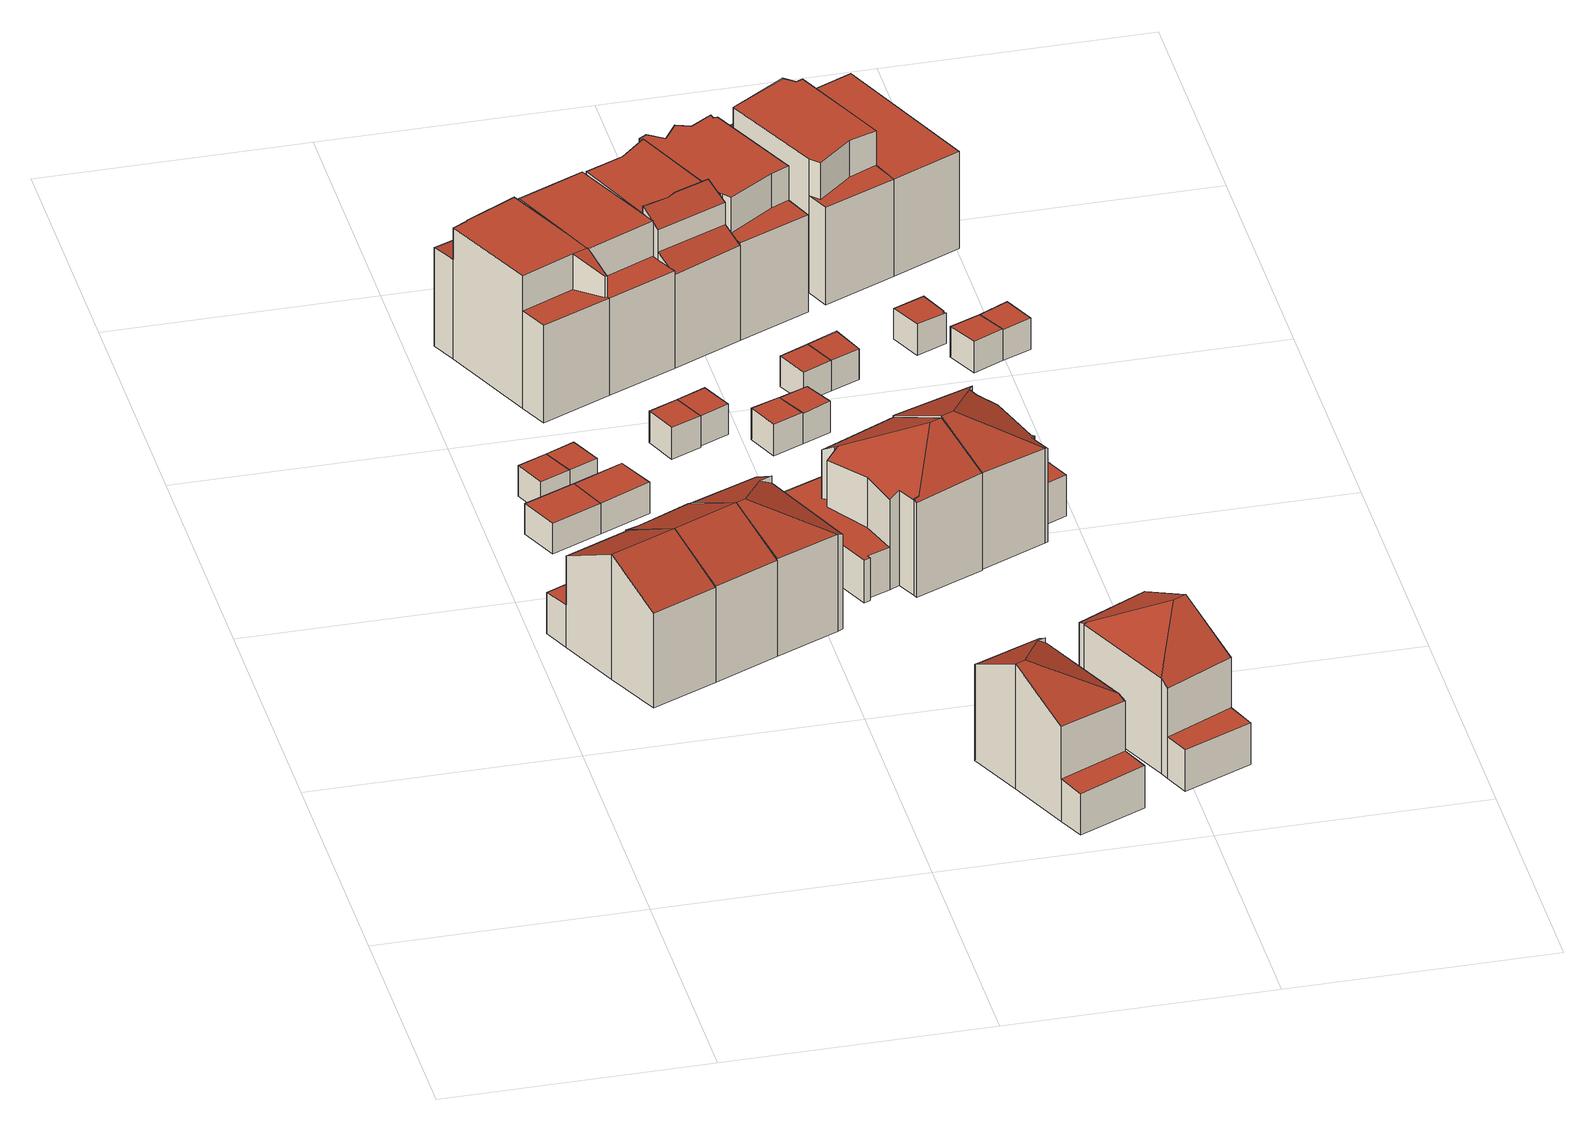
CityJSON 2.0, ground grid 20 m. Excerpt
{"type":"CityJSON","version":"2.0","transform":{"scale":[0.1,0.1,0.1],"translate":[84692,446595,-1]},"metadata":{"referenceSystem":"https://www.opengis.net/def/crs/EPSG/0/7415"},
"CityObjects":{
"building1":{"type":"Building","attributes":{"b3_bag_bag_overlap":0,"b3_bouwlagen":3,"b3_dak_type":"slanted","b3_h_dak_50p":9.45,"b3_h_dak_70p":10.05,"b3_h_dak_max":10.99,"b3_h_dak_min":3.99,"b3_h_maaiveld":0.688,"b3_kas_warenhuis":false,"b3_mutatie_ahn3_ahn4":false,"b3_opp_buitenmuur":83.58,"b3_opp_dak_plat":12.13,"b3_opp_dak_schuin":59.64,"b3_opp_grond":64.88,"b3_opp_scheidingsmuur":190.9,"b3_reconstructie_onvolledig":false,"b3_rmse_lod12":2.53,"b3_rmse_lod13":0.829,"b3_rmse_lod22":0.0554,"b3_val3dity_lod12":"[]","b3_val3dity_lod13":"[]","b3_val3dity_lod22":"[]","b3_volume_lod12":606.61,"b3_volume_lod13":544.21,"b3_volume_lod22":516.87,"geconstateerd":false,"oorspronkelijkbouwjaar":2000,"status":"Pand in gebruik"},"children":["building1-1"]},
"building1-1":{"type":"BuildingPart","parents":["building1"],"geometry":[{"type":"Solid","lod":"2.2","boundaries":[[[[0,1,2,3,4,5,6,7]],[[8,6,5,9]],[[10,7,6,8]],[[11,2,1,12]],[[13,14,15,16]],[[14,3,2,11]],[[9,5,4,17]],[[16,15,0,7,10]],[[12,1,0,15]],[[17,4,3,14,13]],[[9,17,10,8]],[[12,15,14,11]],[[17,13,16,10]]]],"semantics":{"surfaces":[{"type":"GroundSurface"},{"type":"WallSurface","on_footprint_edge":true},{"type":"WallSurface","on_footprint_edge":false},{"type":"RoofSurface"}],"values":[[0,1,1,1,2,1,1,1,1,1,3,3,3]]}}]},
"building2":{"type":"Building","attributes":{"b3_bag_bag_overlap":0,"b3_dak_type":"horizontal","b3_h_dak_50p":3.12,"b3_h_dak_70p":3.13,"b3_h_dak_max":3.24,"b3_h_dak_min":2.94,"b3_h_maaiveld":0.576,"b3_kas_warenhuis":false,"b3_mutatie_ahn3_ahn4":false,"b3_opp_buitenmuur":29.28,"b3_opp_dak_plat":13.08,"b3_opp_dak_schuin":0,"b3_opp_grond":13.08,"b3_opp_scheidingsmuur":7.88,"b3_reconstructie_onvolledig":false,"b3_rmse_lod12":0.0395,"b3_rmse_lod13":0.0395,"b3_rmse_lod22":0.0372,"b3_val3dity_lod12":"[]","b3_val3dity_lod13":"[]","b3_val3dity_lod22":"[]","b3_volume_lod12":33.38,"b3_volume_lod13":33.38,"b3_volume_lod22":33.22,"geconstateerd":false,"oorspronkelijkbouwjaar":2000,"status":"Pand in gebruik"},"children":["building2-1"]},
"building2-1":{"type":"BuildingPart","parents":["building2"],"geometry":[{"type":"Solid","lod":"2.2","boundaries":[[[[18,19,20,21]],[[22,18,21,23]],[[23,21,20,24]],[[24,20,19,25]],[[25,19,18,22]],[[25,22,23,24]]]],"semantics":{"surfaces":[{"type":"GroundSurface"},{"type":"WallSurface","on_footprint_edge":true},{"type":"RoofSurface"}],"values":[[0,1,1,1,1,2]]}}]},
"building3":{"type":"Building","attributes":{"b3_bag_bag_overlap":0,"b3_dak_type":"horizontal","b3_h_dak_50p":3.1,"b3_h_dak_70p":3.12,"b3_h_dak_max":3.22,"b3_h_dak_min":3.02,"b3_h_maaiveld":0.562,"b3_kas_warenhuis":false,"b3_mutatie_ahn3_ahn4":false,"b3_opp_buitenmuur":19.2,"b3_opp_dak_plat":6.41,"b3_opp_dak_schuin":0,"b3_opp_grond":6.41,"b3_opp_scheidingsmuur":6.58,"b3_reconstructie_onvolledig":false,"b3_rmse_lod12":0.0374,"b3_rmse_lod13":0.0374,"b3_rmse_lod22":0.0339,"b3_val3dity_lod12":"[]","b3_val3dity_lod13":"[]","b3_val3dity_lod22":"[]","b3_volume_lod12":16.38,"b3_volume_lod13":16.38,"b3_volume_lod22":16.31,"geconstateerd":false,"oorspronkelijkbouwjaar":2000,"status":"Pand in gebruik"},"children":["building3-1"]},
"building3-1":{"type":"BuildingPart","parents":["building3"],"geometry":[{"type":"Solid","lod":"2.2","boundaries":[[[[26,27,28,29]],[[30,28,27,31]],[[32,29,28,30]],[[33,26,29,32]],[[31,27,26,33]],[[31,33,32,30]]]],"semantics":{"surfaces":[{"type":"GroundSurface"},{"type":"WallSurface","on_footprint_edge":true},{"type":"RoofSurface"}],"values":[[0,1,1,1,1,2]]}}]},
"building4":{"type":"Building","attributes":{"b3_bag_bag_overlap":0,"b3_bouwlagen":3,"b3_dak_type":"slanted","b3_h_dak_50p":9.52,"b3_h_dak_70p":10.11,"b3_h_dak_max":10.98,"b3_h_dak_min":4.01,"b3_h_maaiveld":0.694,"b3_kas_warenhuis":false,"b3_mutatie_ahn3_ahn4":false,"b3_opp_buitenmuur":86.95,"b3_opp_dak_plat":10.99,"b3_opp_dak_schuin":60.87,"b3_opp_grond":64.98,"b3_opp_scheidingsmuur":190.96,"b3_reconstructie_onvolledig":false,"b3_rmse_lod12":2.55,"b3_rmse_lod13":0.834,"b3_rmse_lod22":0.0749,"b3_val3dity_lod12":"[]","b3_val3dity_lod13":"[]","b3_val3dity_lod22":"[]","b3_volume_lod12":611.2,"b3_volume_lod13":553.38,"b3_volume_lod22":523.85,"geconstateerd":false,"oorspronkelijkbouwjaar":2000,"status":"Pand in gebruik"},"children":["building4-1"]},
"building4-1":{"type":"BuildingPart","parents":["building4"],"geometry":[{"type":"Solid","lod":"2.2","boundaries":[[[[34,35,36,37,5,4,38,2]],[[39,5,37,40]],[[17,4,5,39]],[[41,34,2,11]],[[42,43,38,4,17]],[[11,2,38,43]],[[40,37,36,44]],[[45,46,43,42]],[[47,48,46,45]],[[48,35,34,41]],[[44,36,35,48,47]],[[40,44,17,39]],[[48,41,11,43,46]],[[44,47,45,42,17]]]],"semantics":{"surfaces":[{"type":"GroundSurface"},{"type":"WallSurface","on_footprint_edge":true},{"type":"WallSurface","on_footprint_edge":false},{"type":"RoofSurface"}],"values":[[0,1,1,1,1,1,1,2,2,1,1,3,3,3]]}}]},
"building5":{"type":"Building","attributes":{"b3_bag_bag_overlap":0,"b3_dak_type":"horizontal","b3_h_dak_50p":3.11,"b3_h_dak_70p":3.13,"b3_h_dak_max":3.18,"b3_h_dak_min":3.03,"b3_h_maaiveld":0.567,"b3_kas_warenhuis":false,"b3_mutatie_ahn3_ahn4":false,"b3_opp_buitenmuur":19.18,"b3_opp_dak_plat":6.42,"b3_opp_dak_schuin":0,"b3_opp_grond":6.42,"b3_opp_scheidingsmuur":6.58,"b3_reconstructie_onvolledig":false,"b3_rmse_lod12":0.0372,"b3_rmse_lod13":0.0372,"b3_rmse_lod22":0.0291,"b3_val3dity_lod12":"[]","b3_val3dity_lod13":"[]","b3_val3dity_lod22":"[]","b3_volume_lod12":16.41,"b3_volume_lod13":16.41,"b3_volume_lod22":16.31,"geconstateerd":false,"oorspronkelijkbouwjaar":2000,"status":"Pand in gebruik"},"children":["building5-1"]},
"building5-1":{"type":"BuildingPart","parents":["building5"],"geometry":[{"type":"Solid","lod":"2.2","boundaries":[[[[49,50,27,26]],[[31,27,50,51]],[[33,26,27,31]],[[52,49,26,33]],[[51,50,49,52]],[[51,52,33,31]]]],"semantics":{"surfaces":[{"type":"GroundSurface"},{"type":"WallSurface","on_footprint_edge":true},{"type":"RoofSurface"}],"values":[[0,1,1,1,1,2]]}}]},
"building6":{"type":"Building","attributes":{"b3_bag_bag_overlap":0,"b3_dak_type":"horizontal","b3_h_dak_50p":3.14,"b3_h_dak_70p":3.16,"b3_h_dak_max":3.31,"b3_h_dak_min":3.02,"b3_h_maaiveld":0.562,"b3_kas_warenhuis":false,"b3_mutatie_ahn3_ahn4":false,"b3_opp_buitenmuur":29.78,"b3_opp_dak_plat":13.07,"b3_opp_dak_schuin":0,"b3_opp_grond":13.07,"b3_opp_scheidingsmuur":7.88,"b3_reconstructie_onvolledig":false,"b3_rmse_lod12":0.0429,"b3_rmse_lod13":0.0429,"b3_rmse_lod22":0.0403,"b3_val3dity_lod12":"[]","b3_val3dity_lod13":"[]","b3_val3dity_lod22":"[]","b3_volume_lod12":33.83,"b3_volume_lod13":33.83,"b3_volume_lod22":33.65,"geconstateerd":false,"oorspronkelijkbouwjaar":2000,"status":"Pand in gebruik"},"children":["building6-1"]},
"building6-1":{"type":"BuildingPart","parents":["building6"],"geometry":[{"type":"Solid","lod":"2.2","boundaries":[[[[20,53,54,21]],[[55,54,53,56]],[[23,21,54,55]],[[24,20,21,23]],[[56,53,20,24]],[[56,24,23,55]]]],"semantics":{"surfaces":[{"type":"GroundSurface"},{"type":"WallSurface","on_footprint_edge":true},{"type":"RoofSurface"}],"values":[[0,1,1,1,1,2]]}}]},
"building7":{"type":"Building","attributes":{"b3_bag_bag_overlap":0,"b3_bouwlagen":3,"b3_dak_type":"slanted","b3_h_dak_50p":9.15,"b3_h_dak_70p":9.57,"b3_h_dak_max":11,"b3_h_dak_min":4,"b3_h_maaiveld":0.698,"b3_kas_warenhuis":false,"b3_mutatie_ahn3_ahn4":false,"b3_opp_buitenmuur":172.99,"b3_opp_dak_plat":12.65,"b3_opp_dak_schuin":62.04,"b3_opp_grond":68.07,"b3_opp_scheidingsmuur":95.72,"b3_reconstructie_onvolledig":false,"b3_rmse_lod12":2.26,"b3_rmse_lod13":0.686,"b3_rmse_lod22":0.07,"b3_val3dity_lod12":"[]","b3_val3dity_lod13":"[]","b3_val3dity_lod22":"[]","b3_volume_lod12":602.95,"b3_volume_lod13":543.97,"b3_volume_lod22":524.66,"geconstateerd":false,"oorspronkelijkbouwjaar":2000,"status":"Pand in gebruik"},"children":["building7-1"]},
"building7-1":{"type":"BuildingPart","parents":["building7"],"geometry":[{"type":"Solid","lod":"2.2","boundaries":[[[[57,58,37,36,59,34,60,61,62]],[[63,37,58,64]],[[65,60,34,41]],[[66,67,59,36,44]],[[41,34,59,67]],[[68,61,60,65]],[[69,70,62,61,68,71]],[[44,36,37,63]],[[70,69,72]],[[71,68,67,66]],[[73,57,62,70]],[[64,58,57,73]],[[67,68,65,41]],[[44,74,72,69,71,66]],[[74,44,63,64]],[[64,73,70,72,74]]]],"semantics":{"surfaces":[{"type":"GroundSurface"},{"type":"WallSurface","on_footprint_edge":true},{"type":"WallSurface","on_footprint_edge":false},{"type":"RoofSurface"}],"values":[[0,1,1,1,1,1,1,1,2,2,1,1,3,3,3,3]]}}]},
"building8":{"type":"Building","attributes":{"b3_bag_bag_overlap":0,"b3_bouwlagen":4,"b3_dak_type":"slanted","b3_h_dak_50p":10.24,"b3_h_dak_70p":10.27,"b3_h_dak_max":10.42,"b3_h_dak_min":7.3,"b3_h_maaiveld":-0.624,"b3_kas_warenhuis":false,"b3_mutatie_ahn3_ahn4":false,"b3_opp_buitenmuur":153.59,"b3_opp_dak_plat":68.56,"b3_opp_dak_schuin":1.77,"b3_opp_grond":70.09,"b3_opp_scheidingsmuur":220.96,"b3_reconstructie_onvolledig":false,"b3_rmse_lod12":1.4,"b3_rmse_lod13":1.4,"b3_rmse_lod22":0.198,"b3_val3dity_lod12":"[]","b3_val3dity_lod13":"[]","b3_val3dity_lod22":"[]","b3_volume_lod12":763.44,"b3_volume_lod13":763.44,"b3_volume_lod22":699.02,"geconstateerd":false,"oorspronkelijkbouwjaar":2000,"status":"Pand in gebruik"},"children":["building8-1"]},
"building8-1":{"type":"BuildingPart","parents":["building8"],"geometry":[{"type":"Solid","lod":"2.2","boundaries":[[[[75,76,77,78,79,80,81,82,83]],[[84,79,78,85]],[[86,80,79,84]],[[87,88,81,80,86,89]],[[90,83,82,91]],[[91,82,81,88]],[[92,93,94,95]],[[93,75,83,90]],[[96,97,98,99]],[[89,86,97,96]],[[100,76,75,93,92]],[[99,98,101,102]],[[102,101,77,76,100]],[[85,78,77,101]],[[95,94,103,104]],[[104,103,88,87]],[[88,103,94,93,90,91]],[[102,100,96,99]],[[85,101,98,97,86,84]],[[104,87,89,96,100,92,95]]]],"semantics":{"surfaces":[{"type":"GroundSurface"},{"type":"WallSurface","on_footprint_edge":true},{"type":"WallSurface","on_footprint_edge":false},{"type":"RoofSurface"}],"values":[[0,1,1,1,1,1,2,1,2,2,1,2,1,1,2,2,3,3,3,3]]}}]},
"building9":{"type":"Building","attributes":{"b3_bag_bag_overlap":0,"b3_dak_type":"horizontal","b3_h_dak_50p":3.12,"b3_h_dak_70p":3.13,"b3_h_dak_max":3.21,"b3_h_dak_min":2.88,"b3_h_maaiveld":0.544,"b3_kas_warenhuis":false,"b3_mutatie_ahn3_ahn4":false,"b3_opp_buitenmuur":19.55,"b3_opp_dak_plat":6.46,"b3_opp_dak_schuin":0,"b3_opp_grond":6.46,"b3_opp_scheidingsmuur":6.63,"b3_reconstructie_onvolledig":false,"b3_rmse_lod12":0.0434,"b3_rmse_lod13":0.0434,"b3_rmse_lod22":0.04,"b3_val3dity_lod12":"[]","b3_val3dity_lod13":"[]","b3_val3dity_lod22":"[]","b3_volume_lod12":16.71,"b3_volume_lod13":16.71,"b3_volume_lod22":16.63,"geconstateerd":false,"oorspronkelijkbouwjaar":2000,"status":"Pand in gebruik"},"children":["building9-1"]},
"building9-1":{"type":"BuildingPart","parents":["building9"],"geometry":[{"type":"Solid","lod":"2.2","boundaries":[[[[105,106,107,108]],[[109,105,108,110]],[[110,108,107,111]],[[111,107,106,112]],[[112,106,105,109]],[[112,109,110,111]]]],"semantics":{"surfaces":[{"type":"GroundSurface"},{"type":"WallSurface","on_footprint_edge":true},{"type":"RoofSurface"}],"values":[[0,1,1,1,1,2]]}}]},
"building10":{"type":"Building","attributes":{"b3_bag_bag_overlap":0,"b3_bouwlagen":3,"b3_dak_type":"slanted","b3_h_dak_50p":9.13,"b3_h_dak_70p":9.58,"b3_h_dak_max":11.03,"b3_h_dak_min":0.74,"b3_h_maaiveld":0.674,"b3_kas_warenhuis":false,"b3_mutatie_ahn3_ahn4":false,"b3_opp_buitenmuur":173.59,"b3_opp_dak_plat":12.62,"b3_opp_dak_schuin":61.46,"b3_opp_grond":67.57,"b3_opp_scheidingsmuur":95.85,"b3_reconstructie_onvolledig":false,"b3_rmse_lod12":2.61,"b3_rmse_lod13":0.78,"b3_rmse_lod22":0.444,"b3_val3dity_lod12":"[]","b3_val3dity_lod13":"[]","b3_val3dity_lod22":"[]","b3_volume_lod12":601.76,"b3_volume_lod13":542.63,"b3_volume_lod22":523.23,"geconstateerd":false,"oorspronkelijkbouwjaar":2000,"status":"Pand in gebruik"},"children":["building10-1"]},
"building10-1":{"type":"BuildingPart","parents":["building10"],"geometry":[{"type":"Solid","lod":"2.2","boundaries":[[[[113,114,115,116,117,118,119,120,121]],[[122,117,116,123]],[[124,119,118,125,126]],[[127,121,120,128]],[[128,120,119,124]],[[126,125,129,130]],[[130,129,115,114,131]],[[132,133,134]],[[133,132,113,121,127]],[[125,118,117,122]],[[123,116,115,129]],[[131,114,113,132]],[[123,129,125,122]],[[131,135,124,126,130]],[[135,134,133,127,128,124]],[[134,135,131,132]]]],"semantics":{"surfaces":[{"type":"GroundSurface"},{"type":"WallSurface","on_footprint_edge":true},{"type":"WallSurface","on_footprint_edge":false},{"type":"RoofSurface"}],"values":[[0,1,1,1,1,2,1,2,1,1,1,1,3,3,3,3]]}}]},
"building11":{"type":"Building","attributes":{"b3_bag_bag_overlap":0,"b3_bouwlagen":4,"b3_dak_type":"slanted","b3_h_dak_50p":10.26,"b3_h_dak_70p":10.28,"b3_h_dak_max":10.58,"b3_h_dak_min":7.29,"b3_h_maaiveld":-0.62,"b3_kas_warenhuis":false,"b3_mutatie_ahn3_ahn4":false,"b3_opp_buitenmuur":124.3,"b3_opp_dak_plat":70.08,"b3_opp_dak_schuin":0,"b3_opp_grond":70.06,"b3_opp_scheidingsmuur":242.97,"b3_reconstructie_onvolledig":false,"b3_rmse_lod12":1.43,"b3_rmse_lod13":1.43,"b3_rmse_lod22":0.18,"b3_val3dity_lod12":"[]","b3_val3dity_lod13":"[]","b3_val3dity_lod22":"[]","b3_volume_lod12":763.89,"b3_volume_lod13":763.89,"b3_volume_lod22":694.83,"geconstateerd":false,"oorspronkelijkbouwjaar":2000,"status":"Pand in gebruik"},"children":["building11-1"]},
"building11-1":{"type":"BuildingPart","parents":["building11"],"geometry":[{"type":"Solid","lod":"2.2","boundaries":[[[[136,137,138,78,139,140,83,141]],[[85,78,138,142]],[[142,138,137,143]],[[144,145,143,146]],[[147,141,83,90]],[[148,149,140,139,145,144]],[[90,83,140,149]],[[150,136,141,147]],[[145,139,78,85]],[[146,143,137,136,150,151]],[[151,150,149,148]],[[145,85,142,143]],[[149,150,147,90]],[[151,148,144,146]]]],"semantics":{"surfaces":[{"type":"GroundSurface"},{"type":"WallSurface","on_footprint_edge":true},{"type":"WallSurface","on_footprint_edge":false},{"type":"RoofSurface"}],"values":[[0,1,1,2,1,1,1,1,1,1,2,3,3,3]]}}]},
"building12":{"type":"Building","attributes":{"b3_bag_bag_overlap":0,"b3_dak_type":"horizontal","b3_h_dak_50p":3.1,"b3_h_dak_70p":3.12,"b3_h_dak_max":3.22,"b3_h_dak_min":3.03,"b3_h_maaiveld":0.565,"b3_kas_warenhuis":false,"b3_mutatie_ahn3_ahn4":false,"b3_opp_buitenmuur":19.03,"b3_opp_dak_plat":6.37,"b3_opp_dak_schuin":0,"b3_opp_grond":6.37,"b3_opp_scheidingsmuur":6.63,"b3_reconstructie_onvolledig":false,"b3_rmse_lod12":0.0329,"b3_rmse_lod13":0.0329,"b3_rmse_lod22":0.0296,"b3_val3dity_lod12":"[]","b3_val3dity_lod13":"[]","b3_val3dity_lod22":"[]","b3_volume_lod12":16.25,"b3_volume_lod13":16.25,"b3_volume_lod22":16.18,"geconstateerd":false,"oorspronkelijkbouwjaar":2000,"status":"Pand in gebruik"},"children":["building12-1"]},
"building12-1":{"type":"BuildingPart","parents":["building12"],"geometry":[{"type":"Solid","lod":"2.2","boundaries":[[[[152,153,154,155]],[[156,154,153,157]],[[110,155,154,156]],[[111,152,155,110]],[[157,153,152,111]],[[157,111,110,156]]]],"semantics":{"surfaces":[{"type":"GroundSurface"},{"type":"WallSurface","on_footprint_edge":true},{"type":"RoofSurface"}],"values":[[0,1,1,1,1,2]]}}]},
"building13":{"type":"Building","attributes":{"b3_bag_bag_overlap":0,"b3_bouwlagen":3,"b3_dak_type":"slanted","b3_h_dak_50p":8.64,"b3_h_dak_70p":9.24,"b3_h_dak_max":10.99,"b3_h_dak_min":3.98,"b3_h_maaiveld":0.686,"b3_kas_warenhuis":false,"b3_mutatie_ahn3_ahn4":false,"b3_opp_buitenmuur":208.21,"b3_opp_dak_plat":38.91,"b3_opp_dak_schuin":69.41,"b3_opp_grond":100.91,"b3_opp_scheidingsmuur":96.22,"b3_reconstructie_onvolledig":false,"b3_rmse_lod12":3.25,"b3_rmse_lod13":0.589,"b3_rmse_lod22":0.0927,"b3_val3dity_lod12":"[]","b3_val3dity_lod13":"[]","b3_val3dity_lod22":"[]","b3_volume_lod12":862.86,"b3_volume_lod13":687.32,"b3_volume_lod22":665.69,"geconstateerd":false,"oorspronkelijkbouwjaar":2000,"status":"Pand in gebruik"},"children":["building13-1"]},
"building13-1":{"type":"BuildingPart","parents":["building13"],"geometry":[{"type":"Solid","lod":"2.2","boundaries":[[[[158,159,160,161,162,163,164,165,166,167,168,169,170,171]],[[172,173,163,162,174]],[[175,168,167,176]],[[177,161,160,178]],[[174,162,161,177]],[[179,170,169,180]],[[181,171,170,179]],[[182,183,184,185]],[[176,167,166,186]],[[180,169,168,175]],[[187,188,189,190]],[[186,166,165,191]],[[185,184,191,192]],[[192,191,165,164,193]],[[193,164,163,173]],[[178,160,159,194,195]],[[196,197,198]],[[173,172,199]],[[190,189,200,197,196]],[[197,200,183,182]],[[201,158,171,181]],[[194,159,158,201]],[[195,194,188,187]],[[199,172,174,177,178,202]],[[197,182,185,192,193,173,199,202,198]],[[188,194,201,181,179,180,175,176,186,191,184,183,200,189]],[[195,187,190,196,198,202,178]]]],"semantics":{"surfaces":[{"type":"GroundSurface"},{"type":"WallSurface","on_footprint_edge":true},{"type":"WallSurface","on_footprint_edge":false},{"type":"RoofSurface"}],"values":[[0,1,1,1,1,1,1,2,1,1,2,1,2,1,1,1,2,2,2,2,1,1,2,3,3,3,3]]}}]},
"building14":{"type":"Building","attributes":{"b3_bag_bag_overlap":0,"b3_dak_type":"horizontal","b3_h_dak_50p":3.16,"b3_h_dak_70p":3.19,"b3_h_dak_max":3.29,"b3_h_dak_min":3.06,"b3_h_maaiveld":0.571,"b3_kas_warenhuis":false,"b3_mutatie_ahn3_ahn4":false,"b3_opp_buitenmuur":19.65,"b3_opp_dak_plat":6.44,"b3_opp_dak_schuin":0,"b3_opp_grond":6.44,"b3_opp_scheidingsmuur":6.69,"b3_reconstructie_onvolledig":false,"b3_rmse_lod12":0.0402,"b3_rmse_lod13":0.0402,"b3_rmse_lod22":0.0342,"b3_val3dity_lod12":"[]","b3_val3dity_lod13":"[]","b3_val3dity_lod22":"[]","b3_volume_lod12":16.78,"b3_volume_lod13":16.78,"b3_volume_lod22":16.71,"geconstateerd":false,"oorspronkelijkbouwjaar":2000,"status":"Pand in gebruik"},"children":["building14-1"]},
"building14-1":{"type":"BuildingPart","parents":["building14"],"geometry":[{"type":"Solid","lod":"2.2","boundaries":[[[[203,204,205,206]],[[207,203,206,208]],[[208,206,205,209]],[[209,205,204,210]],[[210,204,203,207]],[[210,207,208,209]]]],"semantics":{"surfaces":[{"type":"GroundSurface"},{"type":"WallSurface","on_footprint_edge":true},{"type":"RoofSurface"}],"values":[[0,1,1,1,1,2]]}}]},
"building15":{"type":"Building","attributes":{"b3_bag_bag_overlap":0,"b3_bouwlagen":4,"b3_dak_type":"slanted","b3_h_dak_50p":10.29,"b3_h_dak_70p":10.36,"b3_h_dak_max":10.87,"b3_h_dak_min":7.29,"b3_h_maaiveld":-0.607,"b3_kas_warenhuis":false,"b3_mutatie_ahn3_ahn4":false,"b3_opp_buitenmuur":123.19,"b3_opp_dak_plat":38.14,"b3_opp_dak_schuin":36.06,"b3_opp_grond":70.19,"b3_opp_scheidingsmuur":244.3,"b3_reconstructie_onvolledig":false,"b3_rmse_lod12":1.33,"b3_rmse_lod13":1.33,"b3_rmse_lod22":0.263,"b3_val3dity_lod12":"[]","b3_val3dity_lod13":"[]","b3_val3dity_lod22":"[]","b3_volume_lod12":769.52,"b3_volume_lod13":769.52,"b3_volume_lod22":715.97,"geconstateerd":false,"oorspronkelijkbouwjaar":2000,"status":"Pand in gebruik"},"children":["building15-1"]},
"building15-1":{"type":"BuildingPart","parents":["building15"],"geometry":[{"type":"Solid","lod":"2.2","boundaries":[[[[211,212,213,138,214,215,216,141,217,218]],[[219,138,213,220]],[[221,217,141,222]],[[223,218,217,221]],[[224,211,218,223,225]],[[226,227,216,215,228]],[[222,141,216,227]],[[229,214,138,219]],[[230,228,215,214,229,231]],[[225,223,232,233]],[[234,235,228,230]],[[220,213,212,236]],[[237,236,212,211,224,238]],[[238,224,239,240]],[[233,232,227,226]],[[240,239,235,234]],[[231,229,236,237]],[[235,239,224,225,233,226,228]],[[227,232,223,221,222]],[[231,237,238,240,234,230]],[[236,229,219,220]]]],"semantics":{"surfaces":[{"type":"GroundSurface"},{"type":"WallSurface","on_footprint_edge":true},{"type":"WallSurface","on_footprint_edge":false},{"type":"RoofSurface"}],"values":[[0,1,1,1,1,1,1,1,1,2,2,1,1,2,2,2,2,3,3,3,3]]}}]},
"building16":{"type":"Building","attributes":{"b3_bag_bag_overlap":0,"b3_dak_type":"horizontal","b3_h_dak_50p":3.13,"b3_h_dak_70p":3.15,"b3_h_dak_max":3.24,"b3_h_dak_min":3.05,"b3_h_maaiveld":0.569,"b3_kas_warenhuis":false,"b3_mutatie_ahn3_ahn4":false,"b3_opp_buitenmuur":19.22,"b3_opp_dak_plat":6.39,"b3_opp_dak_schuin":0,"b3_opp_grond":6.38,"b3_opp_scheidingsmuur":6.69,"b3_reconstructie_onvolledig":false,"b3_rmse_lod12":0.0348,"b3_rmse_lod13":0.0348,"b3_rmse_lod22":0.0319,"b3_val3dity_lod12":"[]","b3_val3dity_lod13":"[]","b3_val3dity_lod22":"[]","b3_volume_lod12":16.42,"b3_volume_lod13":16.42,"b3_volume_lod22":16.36,"geconstateerd":false,"oorspronkelijkbouwjaar":2000,"status":"Pand in gebruik"},"children":["building16-1"]},
"building16-1":{"type":"BuildingPart","parents":["building16"],"geometry":[{"type":"Solid","lod":"2.2","boundaries":[[[[205,241,242,206]],[[243,242,241,244]],[[245,206,242,243]],[[209,205,206,245]],[[244,241,205,209]],[[244,209,245,243]]]],"semantics":{"surfaces":[{"type":"GroundSurface"},{"type":"WallSurface","on_footprint_edge":true},{"type":"RoofSurface"}],"values":[[0,1,1,1,1,2]]}}]},
"building17":{"type":"Building","attributes":{"b3_bag_bag_overlap":0,"b3_bouwlagen":3,"b3_dak_type":"slanted","b3_h_dak_50p":9.09,"b3_h_dak_70p":9.58,"b3_h_dak_max":10.99,"b3_h_dak_min":0.77,"b3_h_maaiveld":0.671,"b3_kas_warenhuis":false,"b3_mutatie_ahn3_ahn4":false,"b3_opp_buitenmuur":173.58,"b3_opp_dak_plat":12.23,"b3_opp_dak_schuin":62.6,"b3_opp_grond":68.16,"b3_opp_scheidingsmuur":94.87,"b3_reconstructie_onvolledig":false,"b3_rmse_lod12":2.51,"b3_rmse_lod13":0.757,"b3_rmse_lod22":0.376,"b3_val3dity_lod12":"[]","b3_val3dity_lod13":"[]","b3_val3dity_lod22":"[]","b3_volume_lod12":605.41,"b3_volume_lod13":547.82,"b3_volume_lod22":526.58,"geconstateerd":false,"oorspronkelijkbouwjaar":2000,"status":"Pand in gebruik"},"children":["building17-1"]},
"building17-1":{"type":"BuildingPart","parents":["building17"],"geometry":[{"type":"Solid","lod":"2.2","boundaries":[[[[246,247,248,249,250,251,252,253,254]],[[255,254,253,256]],[[256,253,252,257]],[[258,259,257,260]],[[261,250,249,262]],[[262,249,248,263,264]],[[259,246,254,255]],[[265,251,250,261]],[[264,263,266]],[[260,257,252,251,265]],[[263,248,247,267]],[[267,247,246,259,258]],[[259,255,256,257]],[[266,268,265,261,262,264]],[[268,267,258,260,265]],[[268,266,263,267]]]],"semantics":{"surfaces":[{"type":"GroundSurface"},{"type":"WallSurface","on_footprint_edge":true},{"type":"WallSurface","on_footprint_edge":false},{"type":"RoofSurface"}],"values":[[0,1,1,2,1,1,1,1,2,1,1,1,3,3,3,3]]}}]},
"building18":{"type":"Building","attributes":{"b3_bag_bag_overlap":0,"b3_dak_type":"horizontal","b3_h_dak_50p":3.11,"b3_h_dak_70p":3.13,"b3_h_dak_max":3.21,"b3_h_dak_min":3.03,"b3_h_maaiveld":0.569,"b3_kas_warenhuis":false,"b3_mutatie_ahn3_ahn4":false,"b3_opp_buitenmuur":19.24,"b3_opp_dak_plat":6.43,"b3_opp_dak_schuin":0,"b3_opp_grond":6.43,"b3_opp_scheidingsmuur":6.56,"b3_reconstructie_onvolledig":false,"b3_rmse_lod12":0.035,"b3_rmse_lod13":0.035,"b3_rmse_lod22":0.0329,"b3_val3dity_lod12":"[]","b3_val3dity_lod13":"[]","b3_val3dity_lod22":"[]","b3_volume_lod12":16.4,"b3_volume_lod13":16.4,"b3_volume_lod22":16.35,"geconstateerd":false,"oorspronkelijkbouwjaar":2000,"status":"Pand in gebruik"},"children":["building18-1"]},
"building18-1":{"type":"BuildingPart","parents":["building18"],"geometry":[{"type":"Solid","lod":"2.2","boundaries":[[[[269,270,271,272]],[[273,271,270,274]],[[275,272,271,273]],[[276,269,272,275]],[[274,270,269,276]],[[274,276,275,273]]]],"semantics":{"surfaces":[{"type":"GroundSurface"},{"type":"WallSurface","on_footprint_edge":true},{"type":"RoofSurface"}],"values":[[0,1,1,1,1,2]]}}]},
"building19":{"type":"Building","attributes":{"b3_bag_bag_overlap":0,"b3_bouwlagen":3,"b3_dak_type":"slanted","b3_h_dak_50p":8.75,"b3_h_dak_70p":9.31,"b3_h_dak_max":11.1,"b3_h_dak_min":4,"b3_h_maaiveld":0.755,"b3_kas_warenhuis":false,"b3_mutatie_ahn3_ahn4":false,"b3_opp_buitenmuur":166.66,"b3_opp_dak_plat":60.13,"b3_opp_dak_schuin":70.03,"b3_opp_grond":98.88,"b3_opp_scheidingsmuur":130.72,"b3_reconstructie_onvolledig":false,"b3_rmse_lod12":2.98,"b3_rmse_lod13":0.668,"b3_rmse_lod22":0.109,"b3_val3dity_lod12":"[]","b3_val3dity_lod13":"[]","b3_val3dity_lod22":"[]","b3_volume_lod12":841.41,"b3_volume_lod13":680.91,"b3_volume_lod22":657.9,"geconstateerd":false,"oorspronkelijkbouwjaar":2000,"status":"Pand in gebruik"},"children":["building19-1"]},
"building19-1":{"type":"BuildingPart","parents":["building19"],"geometry":[{"type":"Solid","lod":"2.2","boundaries":[[[[277,278,279,280,281,282,283,284,285,286]],[[287,286,285,288]],[[177,277,286,287]],[[289,281,280,290]],[[290,280,279,291]],[[292,284,283,293,294]],[[294,293,295,296]],[[297,282,281,289]],[[298,299,300,301]],[[296,295,299,298]],[[288,285,284,292]],[[302,303,304,305]],[[293,283,282,297]],[[306,307,303,302]],[[308,291,279,278,309]],[[309,278,277,177]],[[305,304,310,311]],[[311,310,291,308]],[[301,300,307,306]],[[312,309,177,287]],[[311,308,309,312,305]],[[307,300,299,295,293,297,289,290,291,310,304,303]],[[301,306,302,305,312,287,288,292,294,296,298]]]],"semantics":{"surfaces":[{"type":"GroundSurface"},{"type":"WallSurface","on_footprint_edge":true},{"type":"WallSurface","on_footprint_edge":false},{"type":"RoofSurface"}],"values":[[0,1,1,1,1,1,2,1,2,2,1,2,1,2,1,1,2,2,2,3,3,3,3]]}}]},
"building20":{"type":"Building","attributes":{"b3_bag_bag_overlap":0,"b3_bouwlagen":4,"b3_dak_type":"slanted","b3_h_dak_50p":10.22,"b3_h_dak_70p":10.25,"b3_h_dak_max":10.4,"b3_h_dak_min":0.81,"b3_h_maaiveld":-0.588,"b3_kas_warenhuis":false,"b3_mutatie_ahn3_ahn4":false,"b3_opp_buitenmuur":257.62,"b3_opp_dak_plat":75.34,"b3_opp_dak_schuin":0,"b3_opp_grond":73.34,"b3_opp_scheidingsmuur":123.15,"b3_reconstructie_onvolledig":false,"b3_rmse_lod12":1.88,"b3_rmse_lod13":1.88,"b3_rmse_lod22":0.871,"b3_val3dity_lod12":"[]","b3_val3dity_lod13":"[]","b3_val3dity_lod22":"[]","b3_volume_lod12":794.94,"b3_volume_lod13":794.94,"b3_volume_lod22":736.04,"geconstateerd":false,"oorspronkelijkbouwjaar":2000,"status":"Pand in gebruik"},"children":["building20-1"]},
"building20-1":{"type":"BuildingPart","parents":["building20"],"geometry":[{"type":"Solid","lod":"2.2","boundaries":[[[[313,314,315,213,316,317,217,318]],[[319,313,318,320]],[[321,322,323,324]],[[325,316,213,326]],[[326,213,315,327]],[[320,318,217,328]],[[329,325,330,331]],[[332,333,334,335]],[[328,217,317,334]],[[327,315,314,336]],[[331,330,322,321]],[[335,334,317,316,325,329]],[[337,338,339,340]],[[341,319,342,343]],[[344,336,314,313,319,341]],[[345,346,333,332]],[[324,323,336,344]],[[340,339,346,345]],[[343,342,347,348]],[[348,347,338,337]],[[338,347,342,319,320,328,334,333,346,339]],[[336,323,322,330,325,326,327]],[[348,337,340,345,332,335,329,331,321,324,344,341,343]]]],"semantics":{"surfaces":[{"type":"GroundSurface"},{"type":"WallSurface","on_footprint_edge":true},{"type":"WallSurface","on_footprint_edge":false},{"type":"RoofSurface"}],"values":[[0,1,2,1,1,1,2,2,1,1,2,1,2,2,1,2,2,2,2,2,3,3,3]]}}]},
"building21":{"type":"Building","attributes":{"b3_bag_bag_overlap":0,"b3_dak_type":"horizontal","b3_h_dak_50p":3.12,"b3_h_dak_70p":3.14,"b3_h_dak_max":3.2,"b3_h_dak_min":3.03,"b3_h_maaiveld":0.58,"b3_kas_warenhuis":false,"b3_mutatie_ahn3_ahn4":false,"b3_opp_buitenmuur":19.13,"b3_opp_dak_plat":6.4,"b3_opp_dak_schuin":0,"b3_opp_grond":6.4,"b3_opp_scheidingsmuur":6.56,"b3_reconstructie_onvolledig":false,"b3_rmse_lod12":0.0421,"b3_rmse_lod13":0.0421,"b3_rmse_lod22":0.0312,"b3_val3dity_lod12":"[]","b3_val3dity_lod13":"[]","b3_val3dity_lod22":"[]","b3_volume_lod12":16.37,"b3_volume_lod13":16.37,"b3_volume_lod22":16.24,"geconstateerd":false,"oorspronkelijkbouwjaar":2000,"status":"Pand in gebruik"},"children":["building21-1"]},
"building21-1":{"type":"BuildingPart","parents":["building21"],"geometry":[{"type":"Solid","lod":"2.2","boundaries":[[[[269,349,350,270]],[[351,350,349,352]],[[274,270,350,351]],[[276,269,270,274]],[[352,349,269,276]],[[352,276,274,351]]]],"semantics":{"surfaces":[{"type":"GroundSurface"},{"type":"WallSurface","on_footprint_edge":true},{"type":"RoofSurface"}],"values":[[0,1,1,1,1,2]]}}]},
"building22":{"type":"Building","attributes":{"b3_bag_bag_overlap":0,"b3_bouwlagen":3,"b3_dak_type":"multiple horizontal","b3_h_dak_50p":10.26,"b3_h_dak_70p":10.31,"b3_h_dak_max":10.7,"b3_h_dak_min":7.23,"b3_h_maaiveld":-0.591,"b3_kas_warenhuis":false,"b3_mutatie_ahn3_ahn4":false,"b3_opp_buitenmuur":280.74,"b3_opp_dak_plat":74.81,"b3_opp_dak_schuin":0,"b3_opp_grond":73.28,"b3_opp_scheidingsmuur":98.97,"b3_reconstructie_onvolledig":false,"b3_rmse_lod12":1.37,"b3_rmse_lod13":1.37,"b3_rmse_lod22":0.274,"b3_val3dity_lod12":"[]","b3_val3dity_lod13":"[]","b3_val3dity_lod22":"[]","b3_volume_lod12":799,"b3_volume_lod13":799,"b3_volume_lod22":744.33,"geconstateerd":false,"oorspronkelijkbouwjaar":2000,"status":"Pand in gebruik"},"children":["building22-1"]},
"building22-1":{"type":"BuildingPart","parents":["building22"],"geometry":[{"type":"Solid","lod":"2.2","boundaries":[[[[353,354,355,356,357,358,359,360]],[[361,356,355,362]],[[363,364,365,366]],[[367,360,359,368]],[[369,370,358,357,371,372]],[[368,359,358,370]],[[373,353,360,367]],[[371,357,356,361]],[[374,375,364,363]],[[372,371,375,374]],[[376,373,377,378]],[[366,365,354,353,373,376]],[[362,355,354,365]],[[379,380,370,369]],[[378,377,380,379]],[[378,379,369,372,374,363,366,376]],[[362,365,364,375,371,361]],[[380,377,373,367,368,370]]]],"semantics":{"surfaces":[{"type":"GroundSurface"},{"type":"WallSurface","on_footprint_edge":true},{"type":"WallSurface","on_footprint_edge":false},{"type":"RoofSurface"}],"values":[[0,1,2,1,1,1,1,1,2,2,2,1,1,2,2,3,3,3]]}}]},
"building23":{"type":"Building","attributes":{"b3_dak_type":"horizontal","b3_h_dak_50p":3.14,"b3_h_dak_70p":3.15,"b3_h_dak_max":3.22,"b3_h_dak_min":2.93,"b3_h_maaiveld":0.591,"b3_kas_warenhuis":false,"b3_mutatie_ahn3_ahn4":false,"b3_opp_buitenmuur":26.33,"b3_opp_dak_plat":6.57,"b3_opp_dak_schuin":0,"b3_opp_grond":6.63,"b3_opp_scheidingsmuur":0,"b3_reconstructie_onvolledig":false,"b3_rmse_lod12":0.0442,"b3_rmse_lod13":0.0442,"b3_rmse_lod22":0.0411,"b3_val3dity_lod12":"[]","b3_val3dity_lod13":"[]","b3_val3dity_lod22":"[]","b3_volume_lod12":16.93,"b3_volume_lod13":16.93,"b3_volume_lod22":16.85,"geconstateerd":false,"oorspronkelijkbouwjaar":2000,"status":"Pand in gebruik"},"children":["building23-1"]},
"building23-1":{"type":"BuildingPart","parents":["building23"],"geometry":[{"type":"Solid","lod":"2.2","boundaries":[[[[381,382,383,384,385,386]],[[387,386,385,388]],[[389,384,383,390]],[[388,385,384,389]],[[391,381,386,387]],[[390,383,382,392]],[[392,382,381,391]],[[392,391,387,388,389,390]]]],"semantics":{"surfaces":[{"type":"GroundSurface"},{"type":"WallSurface","on_footprint_edge":true},{"type":"RoofSurface"}],"values":[[0,1,1,1,1,1,1,2]]}}]},
"building24":{"type":"Building","attributes":{"b3_bag_bag_overlap":0,"b3_dak_type":"multiple horizontal","b3_h_dak_50p":3.14,"b3_h_dak_70p":3.16,"b3_h_dak_max":3.27,"b3_h_dak_min":0.69,"b3_h_maaiveld":0.591,"b3_kas_warenhuis":false,"b3_mutatie_ahn3_ahn4":false,"b3_opp_buitenmuur":19.36,"b3_opp_dak_plat":6.44,"b3_opp_dak_schuin":0,"b3_opp_grond":6.44,"b3_opp_scheidingsmuur":6.62,"b3_reconstructie_onvolledig":false,"b3_rmse_lod12":0.854,"b3_rmse_lod13":0.854,"b3_rmse_lod22":0.852,"b3_val3dity_lod12":"[]","b3_val3dity_lod13":"[]","b3_val3dity_lod22":"[]","b3_volume_lod12":16.56,"b3_volume_lod13":16.56,"b3_volume_lod22":16.47,"geconstateerd":false,"oorspronkelijkbouwjaar":2000,"status":"Pand in gebruik"},"children":["building24-1"]},
"building24-1":{"type":"BuildingPart","parents":["building24"],"geometry":[{"type":"Solid","lod":"2.2","boundaries":[[[[393,394,395,396]],[[397,393,396,398]],[[398,396,395,399]],[[399,395,394,400]],[[400,394,393,397]],[[400,397,398,399]]]],"semantics":{"surfaces":[{"type":"GroundSurface"},{"type":"WallSurface","on_footprint_edge":true},{"type":"RoofSurface"}],"values":[[0,1,1,1,1,2]]}}]},
"building25":{"type":"Building","attributes":{"b3_bag_bag_overlap":0,"b3_dak_type":"horizontal","b3_h_dak_50p":3.14,"b3_h_dak_70p":3.17,"b3_h_dak_max":3.34,"b3_h_dak_min":3.05,"b3_h_maaiveld":0.59,"b3_kas_warenhuis":false,"b3_mutatie_ahn3_ahn4":false,"b3_opp_buitenmuur":19.38,"b3_opp_dak_plat":6.42,"b3_opp_dak_schuin":0,"b3_opp_grond":6.41,"b3_opp_scheidingsmuur":6.62,"b3_reconstructie_onvolledig":false,"b3_rmse_lod12":0.057,"b3_rmse_lod13":0.057,"b3_rmse_lod22":0.0442,"b3_val3dity_lod12":"[]","b3_val3dity_lod13":"[]","b3_val3dity_lod22":"[]","b3_volume_lod12":16.55,"b3_volume_lod13":16.55,"b3_volume_lod22":16.45,"geconstateerd":false,"oorspronkelijkbouwjaar":2000,"status":"Pand in gebruik"},"children":["building25-1"]},
"building25-1":{"type":"BuildingPart","parents":["building25"],"geometry":[{"type":"Solid","lod":"2.2","boundaries":[[[[395,401,402,396]],[[403,402,401,404]],[[405,396,402,403]],[[399,395,396,405]],[[404,401,395,399]],[[404,399,405,403]]]],"semantics":{"surfaces":[{"type":"GroundSurface"},{"type":"WallSurface","on_footprint_edge":true},{"type":"RoofSurface"}],"values":[[0,1,1,1,1,2]]}}]},
"building26":{"type":"Building","attributes":{"b3_bag_bag_overlap":0,"b3_bouwlagen":3,"b3_dak_type":"multiple horizontal","b3_h_dak_50p":7.46,"b3_h_dak_70p":7.48,"b3_h_dak_max":10.4,"b3_h_dak_min":7.34,"b3_h_maaiveld":-0.606,"b3_kas_warenhuis":false,"b3_mutatie_ahn3_ahn4":false,"b3_opp_buitenmuur":92.52,"b3_opp_dak_plat":70.4,"b3_opp_dak_schuin":0,"b3_opp_grond":70.4,"b3_opp_scheidingsmuur":198,"b3_reconstructie_onvolledig":false,"b3_rmse_lod12":0.355,"b3_rmse_lod13":0.355,"b3_rmse_lod22":0.354,"b3_val3dity_lod12":"[]","b3_val3dity_lod13":"[]","b3_val3dity_lod22":"[]","b3_volume_lod12":569.3,"b3_volume_lod13":569.3,"b3_volume_lod22":567.48,"geconstateerd":false,"oorspronkelijkbouwjaar":2000,"status":"Pand in gebruik"},"children":["building26-1"]},
"building26-1":{"type":"BuildingPart","parents":["building26"],"geometry":[{"type":"Solid","lod":"2.2","boundaries":[[[[406,407,355,360]],[[362,355,407,408]],[[367,360,355,362]],[[409,406,360,367]],[[408,407,406,409]],[[408,409,367,362]]]],"semantics":{"surfaces":[{"type":"GroundSurface"},{"type":"WallSurface","on_footprint_edge":true},{"type":"RoofSurface"}],"values":[[0,1,1,1,1,2]]}}]}
},
"vertices":[
[16,317,17],[7,337,17],[56,359,17],[66,338,17],[87,292,17],[106,250,17],[57,228,17],[37,270,17],[57,228,95],[106,250,95],[37,270,120],[56,359,51],[7,337,51],[66,338,93],[66,338,52],[16,317,52],[16,317,92],[87,292,120],
[35,436,16],[22,465,16],[61,482,16],[73,453,16],[35,436,41],[73,453,41],[61,482,41],[22,465,41],
[51,523,16],[62,499,16],[39,489,16],[29,513,16],[39,489,41],[62,499,41],[29,513,41],[51,523,41],
[106,381,17],[114,364,17],[136,314,17],[155,272,17],[64,341,17],[106,250,96],[155,272,96],[106,381,51],[64,341,91],[64,341,51],[136,314,120],[74,343,92],[74,343,51],[114,364,91],[114,364,52],
[73,533,16],[84,509,16],[84,509,41],[73,533,41],
[99,499,16],[112,470,16],[112,470,42],[99,499,41],
[207,295,17],[203,293,17],[115,361,17],[158,404,17],[167,384,17],[174,368,17],[155,272,97],[203,293,97],[158,404,51],[115,361,93],[115,361,52],[167,384,52],[174,368,102],[174,368,96],[167,384,92],[165,365,101],[207,295,95],[143,317,120],
[80,738,4],[114,662,4],[123,642,4],[124,640,4],[72,617,4],[62,638,4],[30,710,4],[21,729,4],[73,752,4],[72,617,84],[124,640,84],[62,638,84],[30,710,112],[30,710,86],[62,638,113],[73,752,84],[21,729,85],[80,738,112],[80,738,85],[41,717,86],[41,717,112],[102,657,113],[102,657,84],[121,642,84],[121,642,101],[114,662,113],[123,642,84],[123,642,101],[41,716,86],[41,716,112],
[143,535,15],[133,559,15],[155,569,15],[166,545,15],[143,535,41],[166,545,41],[155,569,41],[133,559,41],
[311,129,17],[345,53,17],[348,47,17],[357,26,17],[306,3,17],[297,23,17],[276,70,17],[257,112,17],[308,135,17],[306,3,51],[357,26,52],[276,70,120],[297,23,52],[297,23,95],[308,135,95],[257,112,96],[348,47,52],[348,47,93],[345,53,96],[311,129,95],[311,129,99],[305,127,99],[284,75,119],
[133,758,4],[166,685,4],[176,663,4],[114,661,4],[82,734,4],[125,776,4],[176,663,84],[166,685,84],[114,661,113],[114,661,84],[166,685,113],[125,776,84],[82,734,113],[82,734,85],[133,758,85],[133,758,112],
[155,569,16],[177,579,16],[188,555,16],[166,545,16],[188,555,41],[177,579,41],
[269,454,17],[277,436,17],[299,387,17],[318,345,17],[266,322,17],[265,325,17],[258,340,17],[250,336,17],[233,329,17],[234,326,17],[229,324,17],[186,420,17],[191,422,17],[192,420,17],[265,325,97],[265,325,95],[266,322,95],[229,324,52],[234,326,52],[318,345,97],[299,387,119],[191,422,52],[186,420,52],[192,420,52],[220,396,90],[220,396,52],[241,364,52],[241,364,93],[233,329,52],[219,407,92],[219,407,52],[227,404,51],[227,404,95],[250,336,52],[250,336,91],[258,340,95],[277,436,51],[277,436,92],[228,402,96],[228,402,95],[230,403,96],[269,327,97],[228,402,51],[269,454,51],[290,383,119],
[212,521,16],[202,545,16],[224,555,16],[235,531,16],[212,521,42],[235,531,42],[224,555,41],[202,545,42],
[213,719,4],[221,702,4],[228,687,4],[168,679,4],[161,696,4],[135,755,4],[178,799,4],[183,786,4],[176,663,81],[228,687,82],[178,799,83],[125,776,88],[183,786,89],[213,719,113],[183,786,114],[135,755,114],[135,755,98],[161,696,113],[168,679,91],[161,696,119],[168,679,109],[164,768,95],[164,768,114],[181,704,118],[181,704,113],[221,702,91],[221,702,109],[213,719,119],[187,708,113],[187,708,119],
[246,564,16],[257,541,16],[257,541,42],[246,564,41],[235,531,41],
[381,59,17],[378,66,17],[342,145,17],[340,150,17],[392,173,17],[411,130,17],[432,84,17],[441,63,17],[389,40,17],[389,40,51],[441,63,51],[432,84,52],[381,59,91],[381,59,51],[432,84,93],[392,173,97],[340,150,94],[342,145,95],[342,145,96],[411,130,119],[345,146,96],[378,66,95],[401,125,119],
[259,616,16],[270,592,16],[248,582,16],[237,606,16],[248,582,41],[270,592,41],[237,606,41],[259,616,41],
[318,345,18],[299,388,18],[277,438,18],[269,454,18],[349,489,18],[390,397,18],[364,385,18],[362,384,18],[370,368,18],[368,367,18],[368,367,96],[370,368,95],[349,489,52],[269,454,52],[277,438,52],[362,384,95],[364,385,52],[364,385,94],[364,386,52],[364,386,94],[390,397,52],[366,390,92],[366,390,52],[363,389,52],[363,389,94],[338,446,95],[338,446,52],[335,453,52],[335,453,95],[351,437,90],[351,437,52],[277,438,92],[299,388,120],[339,463,52],[339,463,91],[309,392,120],
[240,804,4],[273,731,4],[282,711,4],[219,707,4],[181,790,4],[232,823,4],[240,804,85],[232,823,84],[225,701,113],[225,701,84],[259,724,85],[259,724,113],[219,707,84],[228,687,84],[282,711,84],[178,799,84],[219,707,113],[220,707,84],[220,707,113],[187,794,112],[187,794,84],[181,790,84],[181,790,112],[273,731,85],[220,797,112],[220,797,84],[209,801,84],[209,801,112],[240,804,112],[237,804,84],[237,804,112],[273,731,113],[199,786,112],[199,786,85],[236,808,84],[236,808,112],
[282,626,16],[292,602,16],[292,602,41],[282,626,42],
[308,836,4],[342,760,4],[350,741,4],[296,717,4],[288,735,4],[253,812,4],[245,829,4],[300,853,4],[296,717,84],[350,741,84],[321,751,114],[321,751,84],[342,760,85],[342,760,113],[300,853,85],[245,829,84],[253,812,113],[253,812,84],[288,735,84],[288,735,114],[308,836,85],[295,728,114],[295,728,84],[308,836,113],[303,834,85],[303,834,113],[295,840,113],[295,840,85],
[359,634,16],[361,632,16],[338,622,16],[327,646,16],[351,657,16],[360,635,16],[360,635,41],[351,657,41],[327,646,41],[338,622,42],[359,634,41],[361,632,41],
[371,591,16],[360,615,16],[383,625,16],[394,602,16],[371,591,42],[394,602,42],[383,625,41],[360,615,41],
[405,635,16],[416,611,16],[416,611,42],[405,635,42],[394,602,41],
[352,877,4],[402,765,4],[402,765,84],[352,877,85]
]}
